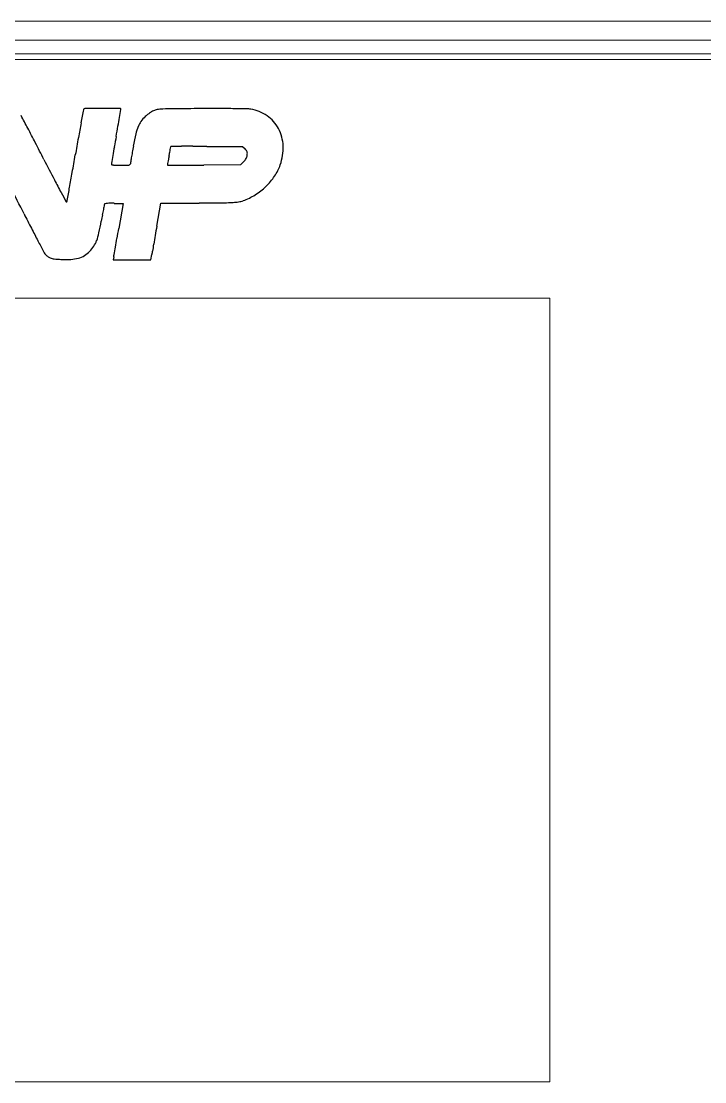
# Model space of a CAD drawing. Header units: millimetres. Extents: x 8533 to 164433, y 5768 to 115327.
# Drawn here: x 72053.9 to 72131.4, y 101028.6 to 101148.8 of the extents above; entities that cross this region are included whole.
import ezdxf

# ---------------------------------------------------------------- set-up
doc = ezdxf.new("R2010")
doc.units = ezdxf.units.MM
doc.header["$LTSCALE"] = 250
doc.layers.add('06_G-ENP_심볼', color=3, linetype='Continuous')

msp = doc.modelspace()

# ---------------------------------------------------------------- linework, layer by layer
at = {"layer": '06_G-ENP_심볼', "color": 7, "linetype": 'Continuous', "lineweight": 20}
for p, q in [((72192.87, 101148.82, -0.36), (71870.18, 101148.82, -0.36)), ((72192.87, 101146.66, -0.36), (71870.18, 101146.66, -0.36)), ((71870.18, 101145.14, -0.36), (72192.87, 101145.14, -0.36)), ((71870.18, 101144.49, -0.36), (72192.87, 101144.49, -0.36)), ((72113.82, 101117.42, -0.36), (71949.23, 101117.42, -0.36)), ((72113.82, 101028.63, -0.36), (72113.82, 101117.42, -0.36)), ((71949.23, 101028.63, -0.36), (72113.82, 101028.63, -0.36))]:
    msp.add_line(p, q, dxfattribs=at)
at = {"layer": '06_G-ENP_심볼'}
for p, q in [((72074.91, 101134.64, -0.36), (72078.96, 101134.64, -0.36)), ((72078.96, 101134.64, -0.36), (72079.26, 101134.35, -0.36)), ((72079.1, 101132.9, -0.36), (72078.75, 101132.55, -0.36)), ((72078.75, 101132.55, -0.36), (72074.6, 101132.52, -0.36)), ((72064.42, 101128.18, -0.36), (72065.44, 101128.16, -0.36)), ((72065.44, 101128.16, -0.36), (72064.94, 101125.33, -0.36)), ((72069.26, 101125.59, -0.36), (72069.71, 101128.19, -0.36)), ((72069.71, 101128.19, -0.36), (72074.06, 101128.22, -0.36)), ((72064.37, 101122.13, -0.36), (72064.31, 101121.77, -0.36)), ((72068.59, 101121.77, -0.36), (72068.69, 101122.37, -0.36)), ((72064.31, 101121.77, -0.36), (72066.45, 101121.77, -0.36)), ((72066.45, 101121.77, -0.36), (72068.59, 101121.77, -0.36))]:
    msp.add_line(p, q, dxfattribs=at)
for centre, radius, start, end in [((72061.09, 101138.78, -0.36), 0.147, 90.1748, 148.2825), ((72063.29, 100416.97, -0.36), 721.96, 90.01501, 90.17475), ((72063.32, 100289.09, -0.36), 849.84, 89.87859, 90.01496), ((72065.12, 101138.86, -0.36), 0.0689, 359.2534, 89.8785), ((72071.36, 101106.96, -0.36), 31.94, 90.4851, 92.5528), ((72081.77, 99877.92, -0.36), 1261.02, 90.339, 90.48522), ((72076.17, 100823.2, -0.36), 315.72, 89.9639, 90.3391), ((72076.28, 100990.94, -0.36), 147.98, 89.3028, 89.964), ((72076.12, 100977.61, -0.36), 161.31, 88.8199, 89.3028), ((72079.37, 101135.44, -0.36), 3.45, 81.1509, 88.8199), ((71103.25, 100639.46, -0.36), 1073.49, 27.59382, 27.68), ((75828.87, 100456.96, -0.36), 3829.13, 169.74286, 169.76555), ((72061.12, 101138.76, -0.36), 0.186, 148.2825, 169.7428), ((71638.12, 101211.93, -0.36), 433.28, 350.0317, 350.1649), ((69441.73, 101592.7, -0.36), 2662.44, 350.16485, 350.1841), ((72064.82, 101138.87, -0.36), 0.368, 350.1841, 359.2534), ((72070.48, 101135.31, -0.36), 3.71, 133.0878, 144.355), ((72070.32, 101135.48, -0.36), 3.47, 128.4056, 133.0878), ((72071.55, 101133.92, -0.36), 5.46, 125.0712, 128.4056), ((72071.38, 101134.17, -0.36), 5.17, 121.6966, 125.0711), ((72069.71, 101136.88, -0.36), 1.98, 114.7961, 121.6966), ((72069.54, 101137.25, -0.36), 1.57, 98.4617, 114.7961), ((72070.21, 101132.72, -0.36), 6.15, 92.5527, 98.4618), ((72079.21, 101134.43, -0.36), 4.47, 55.3624, 81.1509), ((72079.41, 101134.72, -0.36), 4.12, 27.9801, 55.3625), ((71780.74, 100993.55, -0.36), 309.05, 27.2514, 27.5938), ((72498.54, 101058.25, -0.36), 444.95, 169.7655, 169.9839), ((71258.81, 101278.6, -0.36), 818.4, 349.94902, 350.03175), ((72072.14, 101134.86, -0.36), 5.4, 158.0365, 167.261), ((72069.79, 101135.8, -0.36), 2.86, 144.355, 158.0365), ((72079.06, 101134.53, -0.36), 4.52, 2.0404, 27.9801), ((72901.48, 100987.08, -0.36), 854.13, 169.98391, 170.11798), ((72506.05, 101057.53, -0.36), 448.28, 169.949, 170.1005), ((72099.09, 101128.76, -0.36), 33.03, 167.2609, 169.6776), ((71554.6, 100877.08, -0.36), 563.42, 27.033, 27.2514), ((72305.81, 101092.48, -0.36), 245.01, 170.1005, 170.3386), ((72178.37, 101114.32, -0.36), 113.61, 169.6775, 170.0431), ((71944.42, 101157.82, -0.36), 128.54, 349.3065, 349.4589), ((71284.73, 101280.57, -0.36), 799.55, 349.45894, 349.48072), ((72070.86, 101134.62, -0.36), 0.0101, 90.3557, 180.0001), ((72070.74, 101134.62, -0.36), 0.106, 349.4809, 0.0001), ((72121.77, 92930.1, -0.36), 8204.68, 90.347267, 90.355517), ((72074.14, 100788.99, -0.36), 345.66, 90.1302, 90.3472), ((72074.91, 100450.07, -0.36), 684.57, 89.99999, 90.13016), ((72077.58, 101132.66, -0.36), 2.38, 39.1908, 45), ((72079.07, 101133.88, -0.36), 0.449, 19.2257, 39.1907), ((72077.74, 101134.48, -0.36), 5.84, 340.6349, 2.0404), ((72481.3, 101349.92, -0.36), 476.94, 207.0329, 207.3444), ((71323.89, 101261.9, -0.36), 747.22, 349.96419, 350.11798), ((72954.32, 100982.08, -0.36), 902.85, 170.33867, 170.39528), ((72182.77, 101114.01, -0.36), 118, 170.575, 170.8385), ((72134.29, 101122.06, -0.36), 68.85, 170.043, 170.575), ((72183.55, 101111.87, -0.36), 114.97, 169.318, 169.4888), ((72283.19, 101093.07, -0.36), 216.36, 169.2117, 169.3181), ((71831.99, 101179.05, -0.36), 242.96, 349.2117, 349.3064), ((72077.56, 101134.43, -0.36), 2.17, 315.0067, 321.527), ((72078.33, 101133.82, -0.36), 1.19, 321.5271, 331.7342), ((72078.47, 101133.75, -0.36), 1.04, 331.7342, 342.7798), ((72078.26, 101133.81, -0.36), 1.26, 342.7797, 352.3606), ((72079.09, 101133.89, -0.36), 0.431, 358.7076, 19.2256), ((72077.42, 101133.93, -0.36), 2.1, 352.3606, 358.7076), ((71661.68, 101202.12, -0.36), 404.18, 349.7206, 349.9642), ((72064.69, 101132.62, -0.36), 0.576, 170.3953, 180), ((72064.18, 101132.62, -0.36), 0.0635, 180, 255.0371), ((72064.5, 101133.83, -0.36), 1.31, 255.0371, 263.3911), ((72064.74, 101135.85, -0.36), 3.35, 263.3911, 268.7489), ((72065.19, 101156.57, -0.36), 24.07, 268.7488, 269.9999), ((72065.19, 101175.53, -0.36), 43.03, 270, 270.8485), ((72065.8, 101134.28, -0.36), 1.78, 270.8484, 279.4051), ((72066.05, 101132.8, -0.36), 0.28, 279.4052, 307.396), ((72066.14, 101132.67, -0.36), 0.12, 307.396, 0.0001), ((72067.06, 101132.67, -0.36), 0.798, 170.8385, 180), ((72697.69, 101016.47, -0.36), 637.88, 169.48875, 169.51603), ((72070.58, 101132.52, -0.36), 0.12, 169.516, 180), ((72070.47, 101132.52, -0.36), 0.0113, 179.9999, 269.9873), ((72071.99, 107986.02, -0.36), 6853.51, 269.98727, 269.997354), ((72071.69, 101453.5, -0.36), 321, 269.9973, 270.2361), ((72070.39, 101769.25, -0.36), 636.74, 270.23614, 270.37915), ((72077.97, 101134.4, -0.36), 5.6, 326.0148, 340.6349), ((72130.39, 101168.46, -0.36), 81.89, 207.3443, 208.4912), ((72076.55, 101135.36, -0.36), 7.31, 314.0521, 326.0149), ((70766.51, 100475.13, -0.36), 1443.3, 26.84896, 26.98578), ((72171.26, 101190.64, -0.36), 128.38, 208.4912, 209.016), ((70399.62, 101431.01, -0.36), 1686.83, 349.66927, 349.72061), ((72076.33, 101135.58, -0.36), 7.62, 302.3286, 314.0521), ((72059.03, 101128.39, -0.36), 0.0426, 209.0161, 338.4606), ((72058.38, 101128.64, -0.36), 0.737, 338.4606, 349.6692), ((72063.55, 101127.98, -0.36), 0.252, 148.2826, 168.6677), ((72063.42, 101128.06, -0.36), 0.0945, 97.1537, 148.2825), ((72063.97, 101123.71, -0.36), 4.47, 93.9581, 97.1537), ((72064, 101123.14, -0.36), 5.05, 90.1759, 93.9582), ((72064.03, 101113.89, -0.36), 14.3, 88.4363, 90.176), ((72068.16, 102013.48, -0.36), 885.27, 270.38205, 270.56402), ((72076.63, 101153.56, -0.36), 25.31, 270.564, 272.9309), ((72077.64, 101133.66, -0.36), 5.38, 272.931, 279.4832), ((72078.04, 101131.31, -0.36), 3, 279.4832, 289.6241), ((72076.75, 101134.93, -0.36), 6.84, 289.6241, 302.3286), ((72362.73, 101283.16, -0.36), 345.79, 206.8489, 207.1521), ((72140.63, 101112.87, -0.36), 78.8, 169.7562, 170.2788), ((72107.21, 101118.91, -0.36), 44.84, 168.9591, 169.7562), ((72166.71, 101107.3, -0.36), 105.46, 168.6676, 168.9592), ((72033.21, 101131.27, -0.36), 30.18, 347.672, 350.2788), ((72237.6, 101218.98, -0.36), 205.16, 207.1521, 207.6004), ((72056.54, 101126.18, -0.36), 6.31, 339.3486, 347.6721), ((70361.74, 101426.15, -0.36), 1729.57, 349.94631, 349.98367), ((77495.73, 100170.96, -0.36), 5509.8, 170.03358, 170.04389), ((79110.64, 99887.19, -0.36), 7149.46, 170.025113, 170.033593), ((72402.21, 101305.04, -0.36), 390.91, 207.6003, 207.8011), ((72059.35, 101125.09, -0.36), 3.29, 315, 327.3749), ((72059.22, 101125.17, -0.36), 3.44, 327.3749, 339.3486), ((70963.81, 101319.4, -0.36), 1118.1, 349.89457, 349.94636), ((77477.06, 100174.23, -0.36), 5490.85, 170.04384, 170.05255), ((72058.09, 101123.59, -0.36), 1.88, 207.8012, 216.5819), ((72057.87, 101123.43, -0.36), 1.61, 216.582, 231.0841), ((72057.54, 101123.02, -0.36), 1.08, 231.0842, 250.6462), ((72059.61, 101124.65, -0.36), 2.79, 285.7787, 301.3107), ((72059.34, 101125.09, -0.36), 3.3, 301.3107, 315), ((72042.38, 101126.32, -0.36), 22.39, 349.2076, 349.8628), ((70557.91, 101391.74, -0.36), 1530.4, 349.86278, 349.89463), ((72368.26, 101070.22, -0.36), 304.08, 170.0525, 170.124), ((72057.87, 101123.95, -0.36), 2.07, 250.6461, 263.6356), ((72059.13, 101135.24, -0.36), 13.43, 263.6356, 266.901), ((72058.97, 101132.4, -0.36), 10.58, 266.9009, 272.9424), ((72059.32, 101125.68, -0.36), 3.85, 272.9423, 285.7787)]:
    msp.add_arc(centre, radius, start, end, dxfattribs=at)

doc.saveas('drawing.dxf')
